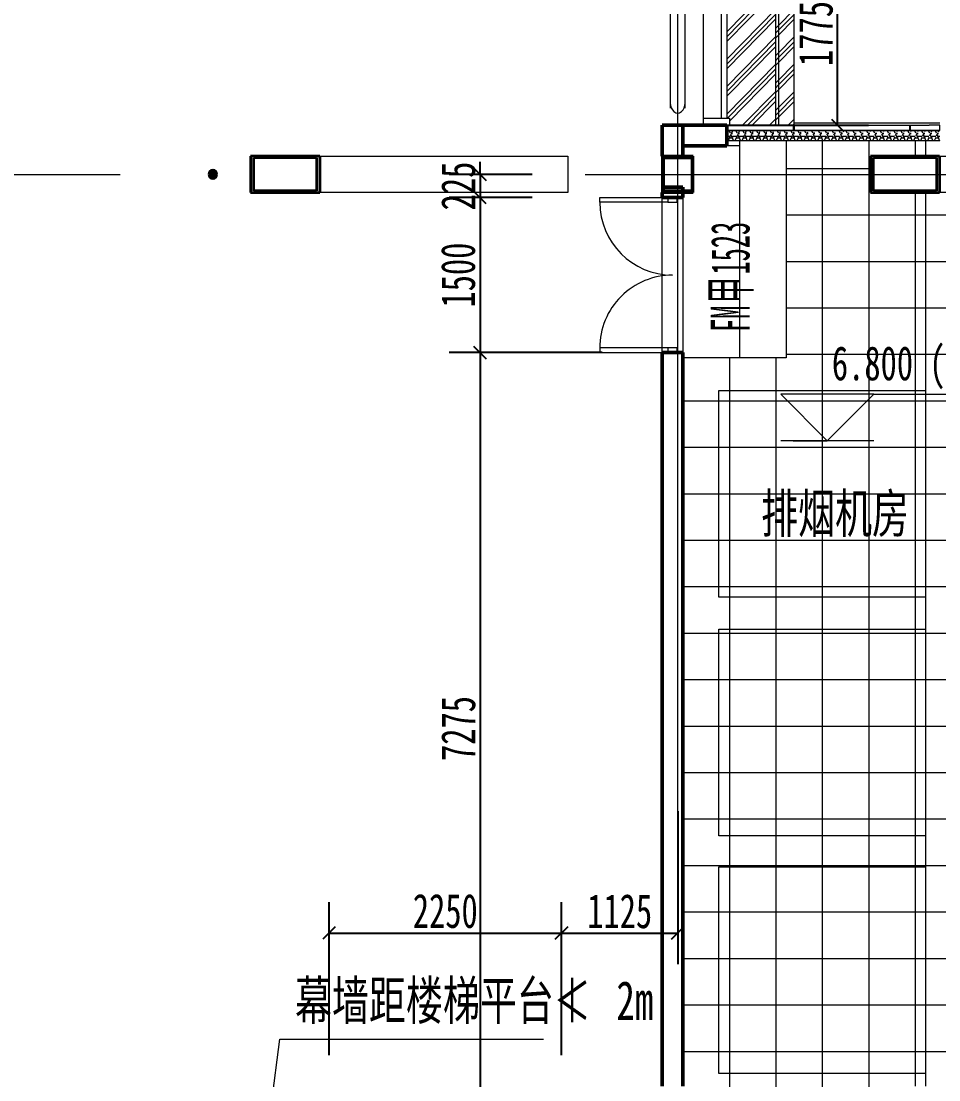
# Model space of a CAD drawing. Header units: millimetres. Extents: x 124696 to 347024, y 412631 to 564609.
# Drawn here: x 183817 to 192699, y 510590 to 520834 of the extents above; entities that cross this region are included whole.
import ezdxf

# ---------------------------------------------------------------- set-up
doc = ezdxf.new("R2010")
doc.units = ezdxf.units.MM
doc.header["$LTSCALE"] = 1500
doc.header["$MEASUREMENT"] = 0
doc.linetypes.add('二层平面图$0$IMPORT-216002', pattern=[3, 2, -1])
doc.linetypes.add('二层平面图$0$轴网线_12_3_3_3 mm', pattern=[21, 12, -3, 3, -3])
doc.layers.add('0-建筑底图', color=7, linetype='Continuous')
for name, color, linetype, lineweight in [('二层平面图$0$0-1', 7, 'Continuous', 5), ('二层平面图$0$A-ANNO-IDEN-LEVL', 3, 'Continuous', 15), ('二层平面图$0$A-DOOR', 51, 'Continuous', 9), ('二层平面图$0$A-DOOR-IDEN', 53, 'Continuous', 15), ('二层平面图$0$A-LINE', 7, 'Continuous', 9), ('二层平面图$0$A-LINE-1', 7, '二层平面图$0$IMPORT-216002', 9), ('二层平面图$0$A-WALL-1', 10, 'Continuous', 50), ('二层平面图$0$A-WALL-2', 170, 'Continuous', 20), ('二层平面图$0$A-WALL-CURT-PANEL-3', 140, 'Continuous', 9), ('二层平面图$0$A-WALL-CURT-STILE-2', 7, 'Continuous', 9), ('二层平面图$0$A-WALL-CURT-STILE-3', 7, 'Continuous', 9), ('二层平面图$0$ANNO-DIMS', 3, 'Continuous', 15), ('二层平面图$0$ANNO-DOTE-1', 10, '二层平面图$0$轴网线_12_3_3_3 mm', 15), ('二层平面图$0$ANNO-TEXT', 7, 'Continuous', 15), ('二层平面图$0$FLOR-PATT', 99, 'Continuous', 9), ('二层平面图$0$S-BEAM', 4, 'Continuous', 9), ('二层平面图$0$S-BEAM-1', 7, 'Continuous', 9), ('二层平面图$0$S-BEAM-2', 130, 'Continuous', 35), ('二层平面图$0$S-COLU', 7, 'Continuous', 9), ('二层平面图$0$S-COLU-2', 130, 'Continuous', 35), ('二层平面图$0$WALL-HATCH', 252, 'Continuous', 9)]:
    doc.layers.add(name, color=color, linetype=linetype, lineweight=lineweight)
doc.styles.add('二层平面图$0$黑体', font='simhei.ttf', dxfattribs={"width": 0.7, "height": 375})
doc.styles.add('二层平面图$0$黑体_5', font='simhei.ttf', dxfattribs={"width": 0.7, "height": 330})
doc.styles.add('二层平面图$0$黑体_6', font='simhei.ttf', dxfattribs={"width": 0.5, "height": 375})
doc.styles.add('二层平面图$0$黑体_B', font='', dxfattribs={"width": 0.7, "height": 375})
doc.styles.get('二层平面图$0$黑体_B').set_extended_font_data('SimHei', bold=True)
doc.dimstyles.new('二层平面图$0$直线_2_2mm_黑体_引线_文字在上', dxfattribs={"dimscale": 304.8, "dimtxt": 412.811453, "dimasz": 0.393701, "dimexe": 0.984252, "dimexo": 0.0625, "dimgap": 0.147638, "dimtad": 1, "dimdec": 0, "dimzin": 0, "dimdsep": 46, "dimtxsty": '二层平面图$0$黑体_5', "dimblk1": '二层平面图$0$_Oblique', "dimblk2": '二层平面图$0$_Oblique', "dimsah": 1, "dimcen": 0.09, "dimazin": 0, "dimtfac": 1, "dimtdec": 4, "dimtix": 1, "dimtmove": 0, "dimatfit": 3, "dimfxl": 3.937008, "dimfxlon": 1, "dimtvp": 1, "dimtolj": 1, "dimtzin": 0, "dimarcsym": 2})
doc.dimstyles.new('二层平面图$0$直线_2_2mm_黑体_引线_文字在上_3', dxfattribs={"dimscale": 304.8, "dimtxt": 412.811453, "dimasz": 0.393701, "dimexe": 0.984252, "dimexo": 0.0625, "dimgap": 0.147638, "dimtad": 1, "dimdec": 0, "dimzin": 0, "dimdsep": 46, "dimtxsty": '二层平面图$0$黑体_5', "dimblk1": '二层平面图$0$_Oblique', "dimblk2": '二层平面图$0$_Oblique', "dimsah": 1, "dimcen": 0.09, "dimazin": 0, "dimtfac": 1, "dimtdec": 4, "dimtix": 1, "dimtmove": 0, "dimatfit": 3, "dimfxl": 3.937008, "dimfxlon": 1, "dimtvp": 1, "dimtolj": 1, "dimtzin": 0, "dimarcsym": 2})
pattern_1 = [(45, (0, 0), (-132.5825, 132.5825), []), (45, (46.88, 0), (0, 265.16504), []), (45, (-46.88, 0), (0, 265.16504), [])]
pattern_2 = [(0, (0, 0), (0, 449.705), []), (90, (0, 0), (-449.705, 3e-14), [])]

# ---------------------------------------------------------------- blocks, each defined once
blk = doc.blocks.new('二层平面图$0$S-梁-钢-箱形1 - _-300x350x14x14-V50-104-2F')
at = {"layer": '二层平面图$0$S-BEAM-1'}
h = blk.add_hatch(color=256, dxfattribs=at)
h.paths.add_polyline_path([(47535, 62825), (47535, 63175), (46865, 63175), (46865, 62825), (47239, 62825)])
h.paths.add_polyline_path([(47504, 62839), (46896, 62839), (46896, 63161), (47504, 63161)])
for p, q in [((47535, 63175), (48935, 63175)), ((49400, 63175), (49567, 63175)), ((49567, 63175), (49567, 63125)), ((48935, 62825), (47535, 62825))]:
    blk.add_line(p, q, dxfattribs=at)
at = {"layer": '二层平面图$0$S-BEAM-2'}
for p, q in [((47535, 63175), (46865, 63175)), ((46865, 63175), (46865, 62825)), ((46896, 62839), (46896, 63161)), ((47504, 63161), (46896, 63161)), ((47504, 63161), (47504, 62839)), ((47535, 63175), (47535, 62825)), ((46865, 62825), (47535, 62825)), ((47504, 62839), (46896, 62839))]:
    blk.add_line(p, q, dxfattribs=at)
blk = doc.blocks.new('二层平面图$0$S-梁-钢-箱形1 - _-300x350x14x14-V51-104-2F')
at = {"layer": '二层平面图$0$S-BEAM-1'}
h = blk.add_hatch(color=256, dxfattribs=at)
h.paths.add_polyline_path([(41026, 62825), (41535, 62825), (41535, 63175), (40865, 63175), (40865, 62825)])
h.paths.add_polyline_path([(40896, 62839), (40896, 63161), (41504, 63161), (41504, 62839), (41026, 62839)])
for p, q in [((41535, 63175), (43935, 63175)), ((43935, 62825), (41535, 62825))]:
    blk.add_line(p, q, dxfattribs=at)
at = {"layer": '二层平面图$0$S-BEAM-2'}
for p, q in [((41535, 63175), (40865, 63175)), ((40865, 63175), (40865, 62825)), ((40896, 62839), (40896, 63161)), ((41504, 63161), (40896, 63161)), ((41504, 63161), (41504, 62839)), ((41535, 63175), (41535, 62825)), ((40865, 62825), (41535, 62825)), ((41504, 62839), (40896, 62839))]:
    blk.add_line(p, q, dxfattribs=at)
blk = doc.blocks.new('二层平面图$0$S-柱-钢-矩形管 - _-300x350x14x14-1974236-104-2F')
at = {"layer": '二层平面图$0$S-COLU'}
h = blk.add_hatch(color=256, dxfattribs=at)
h.paths.add_polyline_path([(-150, -175), (150, -175), (150, 175), (-150, 175), (-150, 148)])
h.paths.add_polyline_path([(-136, -161), (-136, 161), (136, 161), (136, -161)])
at = {"layer": '二层平面图$0$S-COLU-2'}
for p, q in [((150, 175), (-150, 175)), ((-150, 175), (-150, -175)), ((-136, -161), (-136, 161)), ((-136, 161), (136, 161)), ((136, 161), (136, -161)), ((150, -175), (150, 175)), ((-150, -175), (150, -175)), ((136, -161), (-136, -161))]:
    blk.add_line(p, q, dxfattribs=at)
blk = doc.blocks.new('二层平面图$0$S-柱-钢-圆形 - D-80-2197115-104-2F')
at = {"layer": '二层平面图$0$S-COLU'}
blk.add_hatch(color=256, dxfattribs=at).paths.add_polyline_path([(0, -40), (20, -35), (35, -20), (40, 0), (35, 20), (20, 35), (0, 40), (-20, 35), (-35, 20), (-40, 0), (-35, -20), (-20, -35)])
at = {"layer": '二层平面图$0$S-COLU-2'}
for start, end in [(360, 180), (180, 360)]:
    blk.add_arc((0, 0), 40, start, end, dxfattribs=at)
blk = doc.blocks.new('二层平面图$0$S-梁-钢-圆管 - P-146x10-V74-104-2F')
at = {"layer": '二层平面图$0$S-BEAM-2'}
h = blk.add_hatch(color=256, dxfattribs=at)
h.paths.add_polyline_path([(45000, 64797), (45016, 64799), (45032, 64807), (45046, 64819), (45057, 64836), (45066, 64855), (45071, 64877), (45073, 64900), (45071, 64923), (45066, 64945), (45057, 64964), (45046, 64981), (45032, 64993), (45016, 65001), (45000, 65003), (44984, 65001), (44968, 64993), (44954, 64981), (44943, 64964), (44934, 64945), (44929, 64923), (44927, 64900), (44929, 64877), (44934, 64855), (44943, 64836), (44954, 64819), (44968, 64807), (44984, 64799)])
h.paths.add_polyline_path([(45000, 64811), (44986, 64813), (44973, 64820), (44961, 64830), (44951, 64844), (44943, 64861), (44939, 64880), (44937, 64900), (44939, 64920), (44943, 64939), (44951, 64956), (44961, 64970), (44973, 64980), (44986, 64987), (45000, 64989), (45014, 64987), (45027, 64980), (45039, 64970), (45049, 64956), (45057, 64939), (45061, 64920), (45063, 64900), (45061, 64880), (45057, 64861), (45049, 64844), (45039, 64830), (45027, 64820), (45014, 64813)])
at = {"layer": '二层平面图$0$S-BEAM-1'}
for p, q in [((44927, 64900), (44927, 63639)), ((45073, 63639), (45073, 64900))]:
    blk.add_line(p, q, dxfattribs=at)
at = {"layer": '二层平面图$0$S-BEAM-2', "flags": 128}
for points in [[(45073, 64900), (45071, 64923), (45066, 64945), (45057, 64964), (45046, 64981), (45032, 64993), (45016, 65001), (45000, 65003), (44984, 65001), (44968, 64993), (44954, 64981), (44943, 64964), (44934, 64945), (44929, 64923), (44927, 64900)], [(45063, 64900), (45061, 64920), (45057, 64939), (45049, 64956), (45039, 64970), (45027, 64980), (45014, 64987), (45000, 64989), (44986, 64987), (44973, 64980), (44961, 64970), (44951, 64956), (44943, 64939), (44939, 64920), (44937, 64900)], [(45073, 64900), (45071, 64877), (45066, 64855), (45057, 64836), (45046, 64819), (45032, 64807), (45016, 64799), (45000, 64797), (44984, 64799), (44968, 64807), (44954, 64819), (44943, 64836), (44934, 64855), (44929, 64877), (44927, 64900)], [(45063, 64900), (45061, 64880), (45057, 64861), (45049, 64844), (45039, 64830), (45027, 64820), (45014, 64813), (45000, 64811), (44986, 64813), (44973, 64820), (44961, 64830), (44951, 64844), (44943, 64861), (44939, 64880), (44937, 64900)]]:
    blk.add_lwpolyline(points, dxfattribs=at)
blk = doc.blocks.new('二层平面图$0$SHS-Structure-Center_rvt-1-104-2F')
at = {"layer": '二层平面图$0$S-BEAM'}
for name in ['二层平面图$0$S-梁-钢-圆管 - P-146x10-V74-104-2F', '二层平面图$0$S-梁-钢-箱形1 - _-300x350x14x14-V51-104-2F', '二层平面图$0$S-梁-钢-箱形1 - _-300x350x14x14-V50-104-2F']:
    blk.add_blockref(name, (0, 0), dxfattribs=at)
at = {"layer": '二层平面图$0$S-COLU'}
for name, p in [('二层平面图$0$S-柱-钢-矩形管 - _-300x350x14x14-1974236-104-2F', (45000, 63000)), ('二层平面图$0$S-柱-钢-圆形 - D-80-2197115-104-2F', (40500, 63000))]:
    blk.add_blockref(name, p, dxfattribs=at)
blk = doc.blocks.new('二层平面图$0$楼板 斜檐口 - 楼板 斜檐口-3571289-104-2F')
at = {"layer": '二层平面图$0$FLOR-PATT'}
h = blk.add_hatch(dxfattribs=at)
h.set_pattern_fill('FP_94', color=256, style=0, pattern_type=2)
h.set_pattern_definition([(45.634, (1928.76, 0), (-129.6791, 132.58266), []), (45.634, (1974.6, 0), (0.0011, 265.16503), []), (45.634, (1882.9, 0), (0.0011, 265.16503), [])])
h.paths.add_polyline_path([(45945, 63475), (45945, 67025), (45500, 67025), (45500, 66955), (45475, 66955), (45475, 65285), (45500, 65285), (45500, 65215), (45475, 65215), (45475, 63545), (45500, 63545), (45500, 63475), (45859, 63475)])
h = blk.add_hatch(dxfattribs=at)
h.set_pattern_fill('FP_47', color=256, style=0, pattern_type=2)
h.set_pattern_definition(pattern_1)
h.paths.add_polyline_path([(45945, 63475), (45975, 63475), (45975, 67025), (45945, 67025), (45945, 63716)])
h = blk.add_hatch(dxfattribs=at)
h.set_pattern_fill('FP_47', color=256, style=0, pattern_type=2)
h.set_pattern_definition(pattern_1)
h.paths.add_polyline_path([(45975, 63475), (46125, 63475), (46125, 67025), (45975, 67025), (45975, 63716)])
at = {"layer": '二层平面图$0$A-LINE'}
for p, q in [((45945, 67025), (45945, 63475)), ((45975, 67025), (45975, 63475)), ((46125, 67025), (46125, 63475))]:
    blk.add_line(p, q, dxfattribs=at)
blk = doc.blocks.new('二层平面图$0$A-防火门_双扇_矩形观察窗 - FM甲1523-5895107-104-2F')
at = {"layer": '二层平面图$0$A-DOOR'}
for p, q in [((-750, 705), (-750, 45)), ((-705, 705), (-750, 705)), ((-705, 45), (-705, 705)), ((705, 45), (705, 705)), ((705, 705), (750, 705)), ((750, 705), (750, 45)), ((-705, 45), (-750, 45)), ((-705, -45), (-705, 45)), ((705, 45), (705, -45)), ((750, 45), (705, 45)), ((-750, -45), (-705, -45)), ((705, -45), (750, -45))]:
    blk.add_line(p, q, dxfattribs=at)
for centre, start, end in [((-705, 0), 0, 90), ((705, 0), 90, 180)]:
    blk.add_arc(centre, 705, start, end, dxfattribs=at)
blk = doc.blocks.new('二层平面图$0$系统嵌板 - 白色艾特板-12966767-104-2F')
at = {"layer": '二层平面图$0$A-WALL-CURT-PANEL-3'}
for p, q in [((-323, 0), (323, 0)), ((-323, -50), (-323, 0)), ((323, -50), (323, 0)), ((323, -50), (-323, -50))]:
    blk.add_line(p, q, dxfattribs=at)
blk = doc.blocks.new('二层平面图$0$系统嵌板 - 白色艾特板-12966768-104-2F')
at = {"layer": '二层平面图$0$A-WALL-CURT-PANEL-3'}
for p, q in [((-558.5, 0), (558.5, 0)), ((-558.5, -50), (-558.5, 0)), ((558.5, -50), (558.5, 0)), ((558.5, -50), (-558.5, -50))]:
    blk.add_line(p, q, dxfattribs=at)
blk = doc.blocks.new('二层平面图$0$系统嵌板 - 白色艾特板-12966312-104-2F')
at = {"layer": '二层平面图$0$A-WALL-CURT-PANEL-3'}
for p, q in [((-559, 0), (-378, 0)), ((-559, -50), (-559, 0)), ((-276, -50), (-559, -50)), ((-276, 0), (-378, 0)), ((-276, -50), (-276, 0))]:
    blk.add_line(p, q, dxfattribs=at)
blk = doc.blocks.new('二层平面图$0$系统嵌板 - 00S-玻璃-V665-104-2F')
at = {"layer": '二层平面图$0$A-WALL-CURT-PANEL-3'}
for p, q in [((-835, 0), (835, 0)), ((-835, -50), (-835, 0)), ((835, -50), (-835, -50)), ((835, -50), (835, 0))]:
    blk.add_line(p, q, dxfattribs=at)
blk = doc.blocks.new('二层平面图$0$矩形竖梃 - 幕墙龙骨_70_250-11870958-104-2F')
at = {"layer": '二层平面图$0$A-WALL-CURT-STILE-3'}
for p, q in [((0, 225), (-70, 225)), ((-70, 225), (-70, -25)), ((-70, -25), (0, -25))]:
    blk.add_line(p, q, dxfattribs=at)
blk = doc.blocks.new('二层平面图$0$矩形竖梃 - 幕墙龙骨_20_225_隐框-13172637-104-2F')
at = {"layer": '二层平面图$0$A-WALL-CURT-STILE-2'}
blk.add_line((45250, 65285), (45250, 66955), dxfattribs=at)
blk = doc.blocks.new('二层平面图$0$矩形竖梃 - 8 x 50 mm 蜂窝铝板幕墙开缝-11787187-104-2F')
at = {"layer": '二层平面图$0$A-WALL-CURT-STILE-3'}
for p, q in [((4, 50), (-4, 50)), ((-4, 50), (-4, 0)), ((-4, 0), (4, 0)), ((4, 50), (4, 0))]:
    blk.add_line(p, q, dxfattribs=at)
blk = doc.blocks.new('二层平面图$0$矩形竖梃 - 8 x 50 mm 蜂窝铝板幕墙开缝-12966304-104-2F')
at = {"layer": '二层平面图$0$A-WALL-CURT-STILE-3'}
for p, q in [((4, 50), (-4, 50)), ((-4, 50), (-4, 0)), ((-4, 0), (4, 0)), ((4, 50), (4, 0))]:
    blk.add_line(p, q, dxfattribs=at)
blk = doc.blocks.new('二层平面图$0$矩形竖梃 - 幕墙龙骨_70_250-13029310-104-2F')
at = {"layer": '二层平面图$0$A-WALL-CURT-STILE-2'}
blk.add_line((46125, 63500), (47250, 63500), dxfattribs=at)
blk = doc.blocks.new('二层平面图$0$矩形竖梃 - 幕墙龙骨_70_250-13020146-104-2F')
at = {"layer": '二层平面图$0$A-WALL-CURT-STILE-2'}
for p, q in [((47250, 63500), (47536, 63500)), ((49430, 63250), (49400, 63250))]:
    blk.add_line(p, q, dxfattribs=at)
blk = doc.blocks.new('二层平面图$0$_Oblique')
at = {"color": 0, "linetype": 'ByBlock', "lineweight": -2}
blk.add_line((-0.5, -0.5), (0.5, 0.5), dxfattribs=at)
blk = doc.blocks.new('*D2541')
at = {"layer": '二层平面图$0$ANNO-DIMS', "color": 0, "lineweight": -2, "transparency": 16777216}
for p, q in [((45366, 65250), (46847, 65250)), ((46547, 63475), (46547, 65250)), ((45366, 63475), (46847, 63475))]:
    blk.add_line(p, q, dxfattribs=at)
at = {"layer": '二层平面图$0$ANNO-DIMS', "color": 0, "lineweight": -2, "transparency": 16777216, "xscale": 120, "yscale": 120, "zscale": 120}
for p, rotation in [((46547, 65250), 90), ((46547, 63475), 270)]:
    blk.add_blockref('二层平面图$0$_Oblique', p, dxfattribs=dict(at, rotation=rotation))
at = {"layer": '二层平面图$0$ANNO-DIMS', "color": 0, "transparency": 16777216, "insert": (46337, 64363), "char_height": 330, "width": 806.42, "attachment_point": 5, "rotation": 90, "style": '二层平面图$0$黑体_5'}
blk.add_mtext('\\A1;1775', dxfattribs=at)
blk = doc.blocks.new('*D2647')
at = {"layer": '二层平面图$0$ANNO-DIMS', "color": 0, "lineweight": -2, "transparency": 16777216}
for p, q in [((43087, 63000), (43087, 63120)), ((43591, 63000), (42787, 63000)), ((43087, 63000), (43087, 62775)), ((43591, 62775), (42787, 62775)), ((43087, 62775), (43087, 62655))]:
    blk.add_line(p, q, dxfattribs=at)
at = {"layer": '二层平面图$0$ANNO-DIMS', "color": 0, "lineweight": -2, "transparency": 16777216, "xscale": 120, "yscale": 120, "zscale": 120}
for p, rotation in [((43087, 63000), 270), ((43087, 62775), 90)]:
    blk.add_blockref('二层平面图$0$_Oblique', p, dxfattribs=dict(at, rotation=rotation))
at = {"layer": '二层平面图$0$ANNO-DIMS', "color": 0, "transparency": 16777216, "insert": (42877, 62887), "char_height": 330, "width": 604.82, "attachment_point": 5, "rotation": 90, "style": '二层平面图$0$黑体_5'}
blk.add_mtext('\\A1;225', dxfattribs=at)
blk = doc.blocks.new('*D2648')
at = {"layer": '二层平面图$0$ANNO-DIMS', "color": 0, "lineweight": -2, "transparency": 16777216}
for p, q in [((43591, 62775), (42787, 62775)), ((43087, 62775), (43087, 61275)), ((44267, 61275), (42787, 61275))]:
    blk.add_line(p, q, dxfattribs=at)
at = {"layer": '二层平面图$0$ANNO-DIMS', "color": 0, "lineweight": -2, "transparency": 16777216, "xscale": 120, "yscale": 120, "zscale": 120}
for p, rotation in [((43087, 62775), 90), ((43087, 61275), 270)]:
    blk.add_blockref('二层平面图$0$_Oblique', p, dxfattribs=dict(at, rotation=rotation))
at = {"layer": '二层平面图$0$ANNO-DIMS', "color": 0, "transparency": 16777216, "insert": (42875, 62025), "char_height": 330, "width": 806.42, "attachment_point": 5, "rotation": 90, "style": '二层平面图$0$黑体_5'}
blk.add_mtext('\\A1;1500', dxfattribs=at)
blk = doc.blocks.new('*D2649')
at = {"layer": '二层平面图$0$ANNO-DIMS', "color": 0, "lineweight": -2, "transparency": 16777216}
for p, q in [((44267, 61275), (42787, 61275)), ((43087, 61275), (43087, 54000)), ((44267, 54000), (42787, 54000))]:
    blk.add_line(p, q, dxfattribs=at)
at = {"layer": '二层平面图$0$ANNO-DIMS', "color": 0, "lineweight": -2, "transparency": 16777216, "xscale": 120, "yscale": 120, "zscale": 120}
for p, rotation in [((43087, 61275), 90), ((43087, 54000), 270)]:
    blk.add_blockref('二层平面图$0$_Oblique', p, dxfattribs=dict(at, rotation=rotation))
at = {"layer": '二层平面图$0$ANNO-DIMS', "color": 0, "transparency": 16777216, "insert": (42877, 57637), "char_height": 330, "width": 806.42, "attachment_point": 5, "rotation": 90, "style": '二层平面图$0$黑体_5'}
blk.add_mtext('\\A1;7275', dxfattribs=at)
blk = doc.blocks.new('二层平面图$0$00_引注_规范_ - 00_引注_规范_-5758180-104-2F')
at = {"layer": '二层平面图$0$ANNO-TEXT'}
for p, q in [((0, 0), (12, 0)), ((12, 0), (17, 0))]:
    blk.add_line(p, q, dxfattribs=at)
blk = doc.blocks.new('二层平面图$0$高程点 - 高程点符号-322107-104-2F')
at = {"layer": '二层平面图$0$A-ANNO-IDEN-LEVL'}
for p, q in [((-3, 3), (-13, 3)), ((-3, 3), (3, 3)), ((0, 0), (-3, 3)), ((0, 0), (3, 3)), ((-2.999, 0), (2.991, 0))]:
    blk.add_line(p, q, dxfattribs=at)
blk = doc.blocks.new('*D2695')
at = {"layer": '二层平面图$0$ANNO-DIMS', "color": 0, "lineweight": -2, "transparency": 16777216}
for p, q in [((41625, 54477), (41625, 55958)), ((43875, 54477), (43875, 55958)), ((41625, 55658), (43875, 55658))]:
    blk.add_line(p, q, dxfattribs=at)
at = {"layer": '二层平面图$0$ANNO-DIMS', "color": 0, "lineweight": -2, "transparency": 16777216, "xscale": 120, "yscale": 120, "zscale": 120, "rotation": 180}
blk.add_blockref('二层平面图$0$_Oblique', (41625, 55658), dxfattribs=at)
at = {"layer": '二层平面图$0$ANNO-DIMS', "color": 0, "lineweight": -2, "transparency": 16777216, "xscale": 120, "yscale": 120, "zscale": 120}
blk.add_blockref('二层平面图$0$_Oblique', (43875, 55658), dxfattribs=at)
at = {"layer": '二层平面图$0$ANNO-DIMS', "color": 0, "transparency": 16777216, "insert": (42750, 55870), "char_height": 330, "width": 806.42, "attachment_point": 5, "style": '二层平面图$0$黑体_5'}
blk.add_mtext('\\A1;2250', dxfattribs=at)
blk = doc.blocks.new('*D2696')
at = {"layer": '二层平面图$0$ANNO-DIMS', "color": 0, "lineweight": -2, "transparency": 16777216}
for p, q in [((45000, 56839), (45000, 55358)), ((43875, 54477), (43875, 55958)), ((43875, 55658), (45000, 55658))]:
    blk.add_line(p, q, dxfattribs=at)
at = {"layer": '二层平面图$0$ANNO-DIMS', "color": 0, "lineweight": -2, "transparency": 16777216, "xscale": 120, "yscale": 120, "zscale": 120, "rotation": 180}
blk.add_blockref('二层平面图$0$_Oblique', (43875, 55658), dxfattribs=at)
at = {"layer": '二层平面图$0$ANNO-DIMS', "color": 0, "lineweight": -2, "transparency": 16777216, "xscale": 120, "yscale": 120, "zscale": 120}
blk.add_blockref('二层平面图$0$_Oblique', (45000, 55658), dxfattribs=at)
at = {"layer": '二层平面图$0$ANNO-DIMS', "color": 0, "transparency": 16777216, "insert": (44438, 55868), "char_height": 330, "width": 806.42, "attachment_point": 5, "style": '二层平面图$0$黑体_5'}
blk.add_mtext('\\A1;1125', dxfattribs=at)
blk = doc.blocks.new('二层平面图')
at = {"layer": '二层平面图$0$FLOR-PATT'}
h = blk.add_hatch(dxfattribs=at)
h.set_pattern_fill('FP_129', color=8, style=0, pattern_type=2)
h.set_pattern_definition(pattern_2)
h.paths.add_polyline_path([(45150, 53775), (47397.1, 53775), (47397.1, 53825), (46864.6, 53825), (46864.6, 54175), (47397.1, 54175), (47397.1, 62825), (46864.6, 62825), (46864.6, 63175), (47397.1, 63175), (47397.1, 63325), (46050, 63325), (46050, 61225), (45050, 61225), (45050, 54175), (45150, 54175), (45150, 53825), (45050, 53825), (45050, 53775)])
h.paths.add_polyline_path([(45136, 53839), (45136, 54161), (45050, 54161), (45050, 53839), (45058.6, 53839)])
h = blk.add_hatch(dxfattribs=at)
h.set_pattern_fill('FP_129', color=8, style=0, pattern_type=2)
h.set_pattern_definition(pattern_2)
h.paths.add_polyline_path([(47397.1, 53775), (48597.1, 53775), (48597.1, 53825), (47397.1, 53825), (47397.1, 53812.6)])
h.paths.add_polyline_path([(47504.1, 54175), (48597.1, 54175), (48597.1, 62825), (47397.1, 62825), (47397.1, 54175)])
h.paths.add_polyline_path([(47929.5, 63175), (48597.1, 63175), (48597.1, 63325), (47397.1, 63325), (47397.1, 63175), (47535.4, 63175)])
at = {"layer": '二层平面图$0$WALL-HATCH'}
h = blk.add_hatch(dxfattribs=at)
h.set_pattern_fill('FP_125', color=8, angle=-113.578, style=0, pattern_type=2)
h.set_pattern_definition([(246.422, (34899.556, 63417.38), (-0.21196, -152.88676), [26.213, -13.882, 69.19, -13.882, -42.855]), (246.422, (34899.556, 63417.38), (-0.21196, -152.88676), [-123.167, 26.213, -16.642]), (293.58, (34939.474, 63417.38), (66.51436, -0.00144), [26.213, -13.882, 69.26, -13.882, -42.855]), (293.58, (34939.474, 63417.38), (66.51436, -0.00144), [-123.237, 26.213, -16.642]), (180, (34939.47, 63417.38), (-1e-12, -152.4), [39.907, -26.604]), (180, (34906.22, 63280.22), (-1e-12, -152.4), [39.907, -26.604]), (270, (34950, 63393.26), (66.513, -4e-13), [12.722, -139.678]), (270, (34916.744, 63317.06), (66.513, -4e-13), [12.722, -139.678]), (270, (34889.04, 63393.26), (66.513, -4e-13), [12.722, -139.678]), (270, (34855.784, 63317.06), (66.513, -4e-13), [12.722, -139.678])])
h.paths.add_polyline_path([(45475, 63325), (47536, 63325), (47536, 63425), (45475, 63425)])
at = {"layer": '二层平面图$0$A-ANNO-IDEN-LEVL', "color": 8}
for p, q in [((46117.3, 60422.7), (46277.3, 60422.7)), ((46277.3, 60422.7), (46448, 60422.7))]:
    blk.add_line(p, q, dxfattribs=at)
at = {"layer": '二层平面图$0$A-LINE', "color": 8}
for p, q in [((45600, 61225), (45600, 63325)), ((46050, 63325), (46050, 61225)), ((47397.1, 63325), (47397.1, 63175)), ((45600, 63275), (45475, 63275)), ((43935.6, 63175), (43935.6, 62825)), ((47397.1, 62825), (47397.1, 54175)), ((44850, 61275), (44850, 62775)), ((45050, 62775), (45050, 61275)), ((46050, 61225), (45050, 61225))]:
    blk.add_line(p, q, dxfattribs=at)
blk.add_ellipse((45000, 63693.5), major_axis=(0, 100), ratio=0.725, start_param=1.5707963, end_param=4.712389, dxfattribs=at)
at = {"layer": '二层平面图$0$A-LINE-1', "color": 8}
for p, q in [((45397.1, 60909.8), (47397.1, 60909.8)), ((45397.1, 58909.8), (45397.1, 60909.8)), ((47397.1, 60909.8), (47397.1, 58909.8)), ((47397.1, 58909.8), (45397.1, 58909.8)), ((45397.1, 58600), (47397.1, 58600)), ((45397.1, 56600), (45397.1, 58600)), ((47397.1, 58600), (47397.1, 56600)), ((47397.1, 56600), (45397.1, 56600)), ((45397.1, 56300), (47397.1, 56300)), ((45397.1, 54300), (45397.1, 56300)), ((47397.1, 56300), (47397.1, 54300)), ((47397.1, 54300), (45397.1, 54300))]:
    blk.add_line(p, q, dxfattribs=at)
at = {"layer": '二层平面图$0$A-WALL-1', "color": 8}
for p, q in [((44850, 63175), (44850, 63475)), ((44850, 63475), (45475, 63475)), ((45050, 63475), (45050, 63175)), ((45475, 63475), (45475, 63275)), ((45475, 63275), (45050, 63275)), ((44850, 62825), (44850, 62775)), ((45050, 62875), (44864, 62875)), ((45050, 62875), (45050, 62839)), ((45050, 62825), (45050, 62775)), ((45050, 62775), (44850, 62775)), ((44850, 54175), (44850, 61275)), ((45050, 61275), (44850, 61275)), ((45050, 54175), (45050, 61275))]:
    blk.add_line(p, q, dxfattribs=at)
at = {"layer": '二层平面图$0$A-WALL-2', "color": 8}
for p, q in [((45475, 63425), (47536, 63425)), ((47536, 63325), (45475, 63325))]:
    blk.add_line(p, q, dxfattribs=at)
at = {"layer": '二层平面图$0$ANNO-DOTE-1', "color": 8}
for p, q in [((45000, -6710.3), (45000, 106757.2)), ((-18896.2, 63000), (161528.2, 63000))]:
    blk.add_line(p, q, dxfattribs=at)
at = {"layer": '二层平面图$0$ANNO-TEXT', "color": 8}
blk.add_line((40938.7, 53030.9), (41150, 54631.3), dxfattribs=at)
at = {"layer": '二层平面图$0$0-1', "color": 8}
blk.add_blockref('二层平面图$0$SHS-Structure-Center_rvt-1-104-2F', (0, 0), dxfattribs=at)
at = {"layer": '二层平面图$0$A-ANNO-IDEN-LEVL', "color": 8, "extrusion": (0, 0, -1), "xscale": 149.9999999999999, "yscale": 149.9999999999999, "zscale": 149.9999999999999}
blk.add_blockref('二层平面图$0$高程点 - 高程点符号-322107-104-2F', (-46448, 60422.7), dxfattribs=at)
at = {"layer": '二层平面图$0$A-DOOR', "color": 8, "rotation": 89.99999999999989}
blk.add_blockref('二层平面图$0$A-防火门_双扇_矩形观察窗 - FM甲1523-5895107-104-2F', (44950, 62025), dxfattribs=at)
at = {"layer": '二层平面图$0$A-LINE', "color": 8}
blk.add_blockref('二层平面图$0$楼板 斜檐口 - 楼板 斜檐口-3571289-104-2F', (0, 0), dxfattribs=at)
at = {"layer": '二层平面图$0$A-WALL-CURT-PANEL-3', "color": 8, "rotation": 269.9999999999999}
blk.add_blockref('二层平面图$0$系统嵌板 - 00S-玻璃-V665-104-2F', (45475, 64380), dxfattribs=at)
at = {"layer": '二层平面图$0$A-WALL-CURT-PANEL-3', "color": 8}
for name, p in [('二层平面图$0$系统嵌板 - 白色艾特板-12966767-104-2F', (45798, 63475)), ('二层平面图$0$系统嵌板 - 白色艾特板-12966768-104-2F', (46687.5, 63475)), ('二层平面图$0$系统嵌板 - 白色艾特板-12966312-104-2F', (47812.5, 63475))]:
    blk.add_blockref(name, p, dxfattribs=at)
at = {"layer": '二层平面图$0$A-WALL-CURT-STILE-2', "color": 8}
for name, p in [('二层平面图$0$矩形竖梃 - 幕墙龙骨_20_225_隐框-13172637-104-2F', (0, -1740)), ('二层平面图$0$矩形竖梃 - 幕墙龙骨_70_250-13029310-104-2F', (0, 0)), ('二层平面图$0$矩形竖梃 - 幕墙龙骨_70_250-13020146-104-2F', (0, 0))]:
    blk.add_blockref(name, p, dxfattribs=at)
at = {"layer": '二层平面图$0$A-WALL-CURT-STILE-3', "color": 8, "extrusion": (0, 0, -1)}
for name, p, rotation in [('二层平面图$0$矩形竖梃 - 幕墙龙骨_70_250-11870958-104-2F', (-45475, 63475), 270.0000000000001), ('二层平面图$0$矩形竖梃 - 8 x 50 mm 蜂窝铝板幕墙开缝-11787187-104-2F', (-46125, 63475), 180), ('二层平面图$0$矩形竖梃 - 8 x 50 mm 蜂窝铝板幕墙开缝-12966304-104-2F', (-47250, 63475), 180)]:
    blk.add_blockref(name, p, dxfattribs=dict(at, rotation=rotation))
at = {"layer": '二层平面图$0$ANNO-TEXT', "color": 8, "xscale": 150, "yscale": 150, "zscale": 150}
blk.add_blockref('二层平面图$0$00_引注_规范_ - 00_引注_规范_-5758180-104-2F', (41150, 54631.3), dxfattribs=at)
at = {"layer": '二层平面图$0$A-ANNO-IDEN-LEVL', "color": 8, "insert": (46492.2, 61337.1), "char_height": 330, "width": 2773.911, "attachment_point": 1, "line_spacing_factor": 0.872751, "style": '二层平面图$0$黑体_5'}
blk.add_mtext('6.800 (钢格栅)', dxfattribs=at)
at = {"layer": '二层平面图$0$A-DOOR-IDEN', "color": 8, "char_height": 375, "attachment_point": 1, "rotation": 90, "style": '二层平面图$0$黑体_6'}
for s, insert, width in [('1523', (45320, 62030.5), 673.417), ('\\f黑体|b0|i0|c134|p49|;\\W.5;甲', (45320, 61752.7), 336.709), ('FM', (45320, 61474.9), 336.709)]:
    blk.add_mtext(s, dxfattribs=dict(at, insert=insert, width=width))
at = {"layer": '二层平面图$0$ANNO-TEXT', "color": 8, "char_height": 375, "attachment_point": 1}
for s, insert, width, style in [('排烟机房', (45806.6, 59906.1), 1919.24, '二层平面图$0$黑体_B'), ('幕墙距楼梯平台≮', (41295, 55193.1), 3771.138, '二层平面图$0$黑体'), ('2m', (44406.5, 55193.1), 471.392, '二层平面图$0$黑体')]:
    blk.add_mtext(s, dxfattribs=dict(at, insert=insert, width=width, style=style))
at = {"layer": '二层平面图$0$ANNO-DIMS', "color": 8}
for base, p1, p2, dimstyle, override, picture, middle in [((46546.8, 65250), (45346.8, 63475), (45346.8, 65250), '二层平面图$0$直线_2_2mm_黑体_引线_文字在上', {"dimpost": '<>', "dimfxl": 1775}, '*D2541', (46336.8, 64362.5)), ((43086.5, 62775), (43610.4, 63000), (43610.4, 62775), '二层平面图$0$直线_2_2mm_黑体_引线_文字在上_3', {"dimpost": '<>', "dimfxl": 225}, '*D2647', (42876.5, 62887.5)), ((43086.5, 61275), (43610.4, 62775), (44286.5, 61275), '二层平面图$0$直线_2_2mm_黑体_引线_文字在上_3', {"dimpost": '<>', "dimfxl": 1645.347335}, '*D2648', (42874.7, 62025)), ((43086.5, 54000), (44286.5, 61275), (44286.5, 54000), '二层平面图$0$直线_2_2mm_黑体_引线_文字在上_3', {"dimpost": '<>', "dimfxl": 7275}, '*D2649', (42876.5, 57637.5))]:
    dim = blk.add_linear_dim(base=base, p1=p1, p2=p2, angle=90, dimstyle=dimstyle, override=override, dxfattribs=at)
    dim.commit()
    dim.dimension.update_dxf_attribs({"geometry": picture, "text_midpoint": middle})
for base, p1, p2, override, picture, middle in [((45000, 55657.8), (43875, 54457.8), (45000, 56857.8), {"dimpost": '<>', "dimfxl": 2650.589557}, '*D2696', (44437.5, 55867.8)), ((43875, 55657.8), (41625, 54457.8), (43875, 54457.8), {"dimpost": '<>', "dimfxl": 2250}, '*D2695', (42750, 55869.6))]:
    dim = blk.add_linear_dim(base=base, p1=p1, p2=p2, dimstyle='二层平面图$0$直线_2_2mm_黑体_引线_文字在上_3', override=override, dxfattribs=at)
    dim.commit()
    dim.dimension.update_dxf_attribs({"geometry": picture, "text_midpoint": middle})

msp = doc.modelspace()

# ---------------------------------------------------------------- block references
at = {"layer": '0-建筑底图'}
msp.add_blockref('二层平面图', (145172, 456352), dxfattribs=at)

doc.saveas('drawing.dxf')
